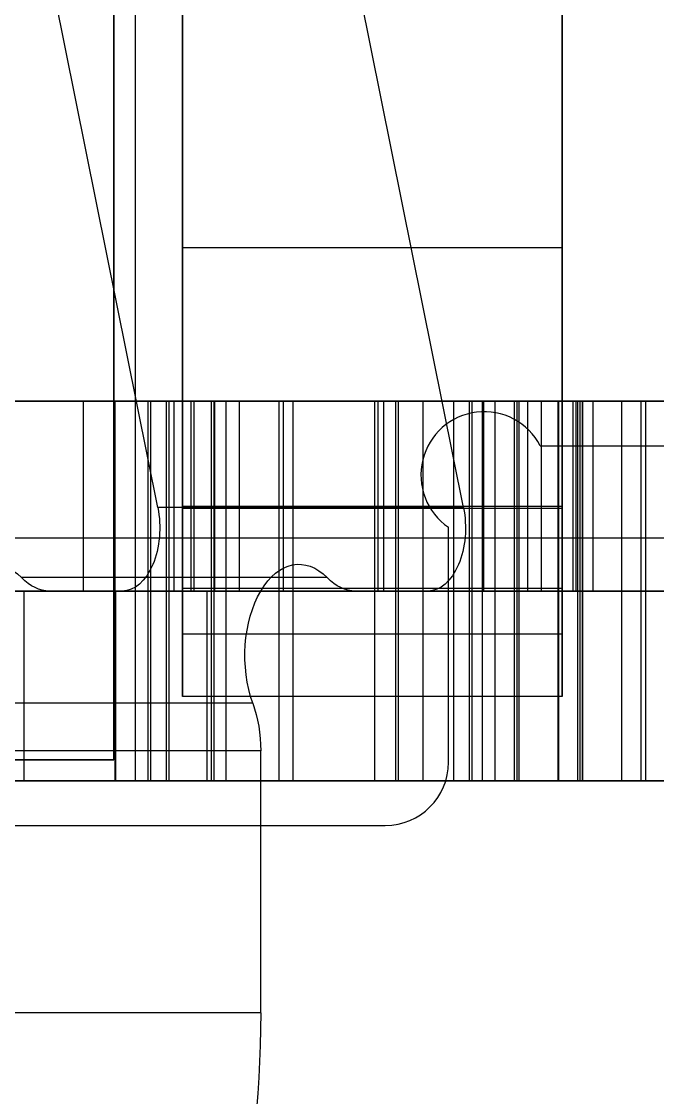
# Model space of a CAD drawing. Header units: millimetres. Extents: x -1736 to -633, y -290 to 351.
# Drawn here: x -717.1 to -687, y -15 to 36 of the extents above; entities that cross this region are included whole.
import ezdxf

# ---------------------------------------------------------------- set-up
doc = ezdxf.new("R2010")
doc.units = ezdxf.units.MM
doc.header["$MEASUREMENT"] = 0
doc.layers.add('The Irrigation System', color=7, linetype='Continuous', true_color=0x04feff)
doc.layers.add('The Wooden Frame', color=7, linetype='Continuous', true_color=0xd8b17e)

msp = doc.modelspace()

# ---------------------------------------------------------------- linework, layer by layer
at = {"layer": 'The Irrigation System'}
for p, q in [((-711.736, 300, 110.11), (-711.736, 0, 110.11)), ((-711.736, 300, -189.89), (-711.736, 0, -189.89)), ((-711.736, 300, -39.89), (-711.736, 0, -39.89)), ((-712.736, 299, 110.11), (-712.736, 1, 110.11)), ((-712.736, 1, -188.89), (-712.736, 299, -188.89)), ((-712.736, 299, -39.89), (-712.736, 1, -39.89)), ((-712.736, 1, 110.11), (-1310.736, 1, 110.11)), ((-1310.736, 1, -188.89), (-712.736, 1, -188.89)), ((-712.736, 1, -39.89), (-1310.736, 1, -39.89)), ((-712.736, 1, 110.11), (-712.736, 1, -188.89)), ((-711.736, 0, 110.11), (-1311.736, 0, 110.11)), ((-711.736, 0, -189.89), (-1311.736, 0, -189.89)), ((-711.736, 0, -39.89), (-1311.736, 0, -39.89)), ((-711.736, 0, 110.11), (-711.736, 0, -189.89))]:
    msp.add_line(p, q, dxfattribs=at)
at = {"layer": 'The Wooden Frame'}
for p, q in [((-709.477, 287, -748.91), (-709.477, 13, -748.91)), ((-709.477, 13, -688.91), (-709.477, 287, -688.91)), ((-691.477, 287, -748.91), (-691.477, 13, -748.91)), ((-691.477, 13, -688.91), (-691.477, 287, -688.91)), ((-710.657, 12.965, -261.927), (-736.305, 140.347, -296.802)), ((-710.657, 12.965, -261.927), (-736.305, 140.347, -296.802)), ((-696.156, 12.965, -272.591), (-721.805, 140.347, -307.467)), ((-696.156, 12.965, -272.591), (-721.805, 140.347, -307.467)), ((-691.477, 25.277, -717.009), (-709.477, 25.277, -717.009)), ((-1342.236, 18, 258.888), (-680.736, 18, 258.888)), ((-680.736, 18, 278.138), (-1342.236, 18, 278.138)), ((-1342.236, 18, 475.138), (-680.736, 18, 475.138)), ((-680.736, 18, 285.641), (-1342.236, 18, 285.641)), ((-992.435, 18, -208.39), (-661.736, 18, -208.39)), ((-648.675, 18, -474.14), (-878.027, 18, -474.14)), ((-707.413, 18, -288.952), (-738.674, 18, -331.46)), ((-707.958, 18, -257.203), (-720.407, 18, -274.13)), ((-714.183, 9, -265.666), (-714.183, 18, -265.666)), ((-712.681, 0, -758.39), (-712.681, 18, -758.39)), ((-636.736, 18, -758.39), (-712.681, 18, -758.39)), ((-711.116, 0, 107.11), (-711.116, 18, 107.11)), ((-711.116, 0, -186.89), (-711.116, 18, -186.89)), ((-711.116, 18, 107.11), (-711.116, 18, -186.89)), ((-711.116, 0, -39.89), (-711.116, 18, -39.89)), ((-693.504, 18, -48.89), (-711.116, 18, -48.89)), ((-711.116, 0, 107.11), (-711.116, 18, 107.11)), ((-711.116, 0, -186.89), (-711.116, 18, -186.89)), ((-711.116, 18, 107.11), (-711.116, 18, -186.89)), ((-711.116, 0, -39.89), (-711.116, 18, -39.89)), ((-693.504, 18, -48.89), (-711.116, 18, -48.89)), ((-710.988, 0, 113.138), (-710.988, 18, 113.138)), ((-710.988, 0, 138.138), (-710.988, 18, 138.138)), ((-710.988, 18, 113.138), (-710.988, 18, 138.138)), ((-710.988, 0, 125.638), (-710.988, 18, 125.638)), ((-710.237, 0, 109.231), (-710.237, 18, 109.231)), ((-710.237, 0, -189.011), (-710.237, 18, -189.011)), ((-710.237, 0, 109.231), (-710.237, 18, 109.231)), ((-710.237, 0, -189.011), (-710.237, 18, -189.011)), ((-710.109, 0, 111.017), (-710.109, 18, 111.017)), ((-709.88, 9, -734.667), (-709.88, 18, -734.667)), ((-709.88, 9, -704.721), (-709.88, 18, -704.721)), ((-709.066, 9, -732.517), (-709.066, 18, -732.517)), ((-709.066, 9, -706.872), (-709.066, 18, -706.872)), ((-709.066, 18, -706.872), (-709.066, 18, -732.517)), ((-709.066, 9, -719.694), (-709.066, 18, -719.694)), ((-708.933, 9, -736.762), (-708.933, 18, -736.762)), ((-708.933, 9, -702.626), (-708.933, 18, -702.626)), ((-708.116, 0, 110.11), (-708.116, 18, 110.11)), ((-690.616, 18, 110.11), (-708.116, 18, 110.11)), ((-708.116, 0, -189.89), (-708.116, 18, -189.89)), ((-708.116, 18, -189.89), (-700.356, 18, -189.89)), ((-708.116, 0, 110.11), (-708.116, 18, 110.11)), ((-690.616, 18, 110.11), (-708.116, 18, 110.11)), ((-708.116, 0, -189.89), (-708.116, 18, -189.89)), ((-708.116, 18, -189.89), (-700.356, 18, -189.89)), ((-707.988, 0, 110.138), (-707.988, 18, 110.138)), ((-690.488, 18, 110.138), (-707.988, 18, 110.138)), ((-707.958, 9, -257.203), (-707.958, 18, -257.203)), ((-692.451, 18, -268.608), (-707.958, 18, -257.203)), ((-707.413, 9, -288.952), (-707.413, 18, -288.952)), ((-706.781, 9, -737.571), (-706.781, 18, -737.571)), ((-706.781, 9, -701.817), (-706.781, 18, -701.817)), ((-704.899, 9, -285.535), (-704.899, 18, -285.535)), ((-704.899, 18, -285.535), (-692.451, 18, -268.608)), ((-704.899, 9, -285.535), (-704.899, 18, -285.535)), ((-704.899, 0, -285.535), (-704.899, 18, -285.535)), ((-704.688, 9, -736.619), (-704.688, 18, -736.619)), ((-704.688, 9, -702.769), (-704.688, 18, -702.769)), ((-704.688, 18, -736.619), (-695.195, 18, -736.619)), ((-695.195, 18, -702.769), (-704.688, 18, -702.769)), ((-704.236, 0, -189.89), (-704.236, 18, -189.89)), ((-704.236, 0, -189.89), (-704.236, 18, -189.89)), ((-700.356, 0, -189.89), (-700.356, 18, -189.89)), ((-700.356, 0, -189.89), (-700.356, 18, -189.89)), ((-700.205, 9, -262.905), (-700.205, 18, -262.905)), ((-699.941, 9, -736.619), (-699.941, 18, -736.619)), ((-699.941, 9, -702.769), (-699.941, 18, -702.769)), ((-699.366, 0, 110.11), (-699.366, 18, 110.11)), ((-699.366, 0, 110.11), (-699.366, 18, 110.11)), ((-699.238, 0, 110.138), (-699.238, 18, 110.138)), ((-698.068, 0, -188.993), (-698.068, 18, -188.993)), ((-698.068, 0, -188.993), (-698.068, 18, -188.993)), ((-696.616, 0, -194.529), (-696.616, 18, -194.529)), ((-696.616, 0, -204.89), (-696.616, 18, -204.89)), ((-696.616, 18, -194.529), (-696.616, 18, -204.89)), ((-696.616, 0, -199.71), (-696.616, 18, -199.71)), ((-696.616, 0, -194.529), (-696.616, 18, -194.529)), ((-696.616, 0, -204.89), (-696.616, 18, -204.89)), ((-696.616, 18, -194.529), (-696.616, 18, -204.89)), ((-696.616, 0, -199.71), (-696.616, 18, -199.71)), ((-695.878, 0, -190.107), (-695.878, 18, -190.107)), ((-695.878, 0, -190.107), (-695.878, 18, -190.107)), ((-695.737, 0, -207.011), (-695.737, 18, -207.011)), ((-695.737, 0, -207.011), (-695.737, 18, -207.011)), ((-695.254, 0, -192.483), (-695.254, 18, -192.483)), ((-695.254, 0, -192.483), (-695.254, 18, -192.483)), ((-695.195, 9, -736.619), (-695.195, 18, -736.619)), ((-695.195, 9, -702.769), (-695.195, 18, -702.769)), ((-694.652, 0, 174.578), (-694.652, 18, 174.578)), ((-693.732, 0, 394.481), (-693.732, 18, 394.481)), ((-693.616, 0, -207.89), (-693.616, 18, -207.89)), ((-693.616, 18, -207.89), (-679.616, 18, -207.89)), ((-693.616, 0, -207.89), (-693.616, 18, -207.89)), ((-693.616, 18, -207.89), (-679.616, 18, -207.89)), ((-693.509, 0, -49.052), (-693.509, 18, -49.052)), ((-693.509, 0, -49.052), (-693.509, 18, -49.052)), ((-693.102, 9, -701.817), (-693.102, 18, -701.817)), ((-693.102, 9, -737.571), (-693.102, 18, -737.571)), ((-692.451, 9, -268.608), (-692.451, 18, -268.608)), ((-691.665, 0, 171.566), (-691.665, 18, 171.566)), ((-691.64, 0, 177.566), (-691.64, 18, 177.566)), ((-690.95, 9, -702.626), (-690.95, 18, -702.626)), ((-690.95, 9, -736.762), (-690.95, 18, -736.762)), ((-690.816, 9, -706.872), (-690.816, 18, -706.872)), ((-690.816, 9, -732.517), (-690.816, 18, -732.517)), ((-690.816, 18, -732.517), (-690.816, 18, -706.872)), ((-690.816, 9, -719.694), (-690.816, 18, -719.694)), ((-690.736, 0, 391.476), (-690.736, 18, 391.476)), ((-690.728, 0, 397.476), (-690.728, 18, 397.476)), ((-690.616, 0, 110.11), (-690.616, 18, 110.11)), ((-690.616, 0, 110.11), (-690.616, 18, 110.11)), ((-690.509, 0, -52.052), (-690.509, 18, -52.052)), ((-690.509, 0, -46.052), (-690.509, 18, -46.052)), ((-690.509, 0, -52.052), (-690.509, 18, -52.052)), ((-690.509, 0, -46.052), (-690.509, 18, -46.052)), ((-690.488, 0, 110.138), (-690.488, 18, 110.138)), ((-690.002, 9, -704.721), (-690.002, 18, -704.721)), ((-690.002, 9, -734.667), (-690.002, 18, -734.667)), ((-688.652, 0, 174.553), (-688.652, 18, 174.553)), ((-687.732, 0, 394.472), (-687.732, 18, 394.472)), ((-680.866, 18, -48.89), (-687.513, 18, -48.89)), ((-680.866, 18, -48.89), (-687.513, 18, -48.89)), ((-687.509, 0, -49.052), (-687.509, 18, -49.052)), ((-687.509, 0, -49.052), (-687.509, 18, -49.052)), ((-692.514, 15.884, -207.89), (-692.514, 15.884, -189.89)), ((-692.514, 15.884, -207.89), (-680.718, 15.884, -207.89)), ((-692.514, 15.884, -189.89), (-680.718, 15.884, -189.89)), ((-692.514, 15.884, -207.89), (-692.514, 15.884, -189.89)), ((-692.514, 15.884, -207.89), (-680.718, 15.884, -207.89)), ((-692.514, 15.884, -189.89), (-680.718, 15.884, -189.89)), ((-696.156, 12.965, -272.591), (-710.657, 12.965, -261.927)), ((-696.156, 12.965, -272.591), (-710.657, 12.965, -261.927)), ((-691.477, 13, -748.91), (-709.477, 13, -748.91)), ((-691.477, 13, -740.524), (-709.477, 13, -740.524)), ((-709.477, 13, -748.91), (-709.477, 13, -740.524)), ((-691.477, 13, -697.296), (-709.477, 13, -697.296)), ((-691.477, 13, -688.91), (-709.477, 13, -688.91)), ((-709.477, 13, -697.296), (-709.477, 13, -688.91)), ((-691.477, 12.914, -702.878), (-709.477, 12.914, -702.878)), ((-709.477, 6.96, -702.878), (-709.477, 12.914, -702.878)), ((-691.477, 13, -748.91), (-691.477, 13, -740.524)), ((-691.477, 13, -697.296), (-691.477, 13, -688.91)), ((-691.477, 6.96, -702.878), (-691.477, 12.914, -702.878)), ((-696.866, 0.884, -207.89), (-696.866, 12.023, -207.89)), ((-696.866, 12.023, -207.89), (-696.866, 12.023, -189.89)), ((-696.866, 0.884, -189.89), (-696.866, 12.023, -189.89)), ((-696.866, 0.884, -207.89), (-696.866, 12.023, -207.89)), ((-696.866, 12.023, -207.89), (-696.866, 12.023, -189.89)), ((-696.866, 0.884, -189.89), (-696.866, 12.023, -189.89)), ((-676.236, 11.5, 276.888), (-1347.236, 11.5, 276.888)), ((-676.236, 11.5, 258.888), (-1347.236, 11.5, 258.888)), ((-676.236, 11.5, 267.888), (-1347.236, 11.5, 267.888)), ((-702.62, 9.635, -281.38), (-717.121, 9.635, -270.716)), ((-702.62, 9.635, -281.38), (-717.121, 9.635, -270.716)), ((-680.736, 9, 258.888), (-1342.236, 9, 258.888)), ((-1342.236, 9, 278.138), (-680.736, 9, 278.138)), ((-1342.236, 9, 475.138), (-680.736, 9, 475.138)), ((-992.435, 9, -208.39), (-661.736, 9, -208.39)), ((-707.413, 9, -288.952), (-738.674, 9, -331.46)), ((-720.407, 9, -274.13), (-707.958, 9, -257.203)), ((-716.989, 0, -276.643), (-716.989, 9, -276.643)), ((-708.317, 9, -283.021), (-716.989, 9, -276.643)), ((-701.282, 9, -279.562), (-715.783, 9, -268.897)), ((-715.783, 9, -268.897), (-712.34, 9, -264.215)), ((-701.282, 9, -279.562), (-715.783, 9, -268.897)), ((-715.783, 9, -268.897), (-712.34, 9, -264.215)), ((-636.736, 9, -758.39), (-712.681, 9, -758.39)), ((-712.653, 0, -279.832), (-712.653, 9, -279.832)), ((-700.205, 9, -262.905), (-712.653, 9, -279.832)), ((-697.839, 9, -274.88), (-712.34, 9, -264.215)), ((-697.839, 9, -274.88), (-712.34, 9, -264.215)), ((-711.116, 9, 107.11), (-711.116, 9, -186.89)), ((-711.116, 9, 107.11), (-711.116, 9, -186.89)), ((-710.988, 9, 113.138), (-710.988, 9, 138.138)), ((-691.477, 9.121, -736.511), (-709.477, 9.121, -736.511)), ((-709.477, 9.121, -736.511), (-709.477, 6.96, -736.511)), ((-709.066, 9, -732.517), (-709.066, 9, -706.872)), ((-690.816, 9, -719.694), (-709.066, 9, -719.694)), ((-708.317, 0, -283.021), (-708.317, 9, -283.021)), ((-690.616, 9, 110.11), (-708.116, 9, 110.11)), ((-708.116, 9, -189.89), (-700.356, 9, -189.89)), ((-690.616, 9, 110.11), (-708.116, 9, 110.11)), ((-708.116, 9, -189.89), (-700.356, 9, -189.89)), ((-690.488, 9, 110.138), (-707.988, 9, 110.138)), ((-707.958, 9, -257.203), (-692.451, 9, -268.608)), ((-707.413, 0, -288.952), (-707.413, 9, -288.952)), ((-692.451, 9, -268.608), (-704.899, 9, -285.535)), ((-695.195, 9, -736.619), (-704.688, 9, -736.619)), ((-704.688, 9, -702.769), (-695.195, 9, -702.769)), ((-701.282, 9, -279.562), (-697.839, 9, -274.88)), ((-701.282, 9, -279.562), (-697.839, 9, -274.88)), ((-699.941, 9, -736.619), (-699.941, 9, -702.769)), ((-696.616, 9, -194.529), (-696.616, 9, -204.89)), ((-696.616, 9, -194.529), (-696.616, 9, -204.89)), ((-693.616, 9, -207.89), (-679.616, 9, -207.89)), ((-693.616, 9, -207.89), (-679.616, 9, -207.89)), ((-691.477, 9.121, -736.511), (-691.477, 6.96, -736.511)), ((-690.816, 9, -706.872), (-690.816, 9, -732.517)), ((-691.477, 6.96, -736.511), (-709.477, 6.96, -736.511)), ((-691.477, 6.96, -702.878), (-709.477, 6.96, -702.878)), ((-706.149, 3.678, -286.179), (-720.65, 3.678, -275.515)), ((-706.149, 3.678, -286.179), (-720.65, 3.678, -275.515)), ((-691.477, 4, -733.551), (-709.477, 4, -733.551)), ((-691.477, 4, -705.837), (-709.477, 4, -705.837)), ((-709.477, 4, -733.551), (-709.477, 4, -705.837)), ((-691.477, 4, -733.551), (-691.477, 4, -705.837)), ((-705.773, 1.42, -285.668), (-720.274, 1.42, -275.003)), ((-705.773, 1.42, -285.668), (-720.274, 1.42, -275.003)), ((-705.773, -10.994, -285.668), (-705.773, 1.42, -285.668)), ((-705.773, -10.994, -285.668), (-705.773, 1.42, -285.668)), ((-696.866, 0.884, -207.89), (-696.866, 0.884, -189.89)), ((-696.866, 0.884, -207.89), (-696.866, 0.884, -189.89)), ((-992.435, 0, -208.39), (-661.736, 0, -208.39)), ((-648.675, 0, -474.14), (-878.027, 0, -474.14)), ((-707.413, 0, -288.952), (-738.674, 0, -331.46)), ((-716.989, 0, -276.643), (-708.317, 0, -283.021)), ((-636.736, 0, -758.39), (-712.681, 0, -758.39)), ((-711.116, 0, 107.11), (-711.116, 0, -186.89)), ((-693.504, 0, -48.89), (-711.116, 0, -48.89)), ((-711.116, 0, 107.11), (-711.116, 0, -186.89)), ((-693.504, 0, -48.89), (-711.116, 0, -48.89)), ((-708.116, 0, -189.89), (-700.356, 0, -189.89)), ((-708.116, 0, -189.89), (-700.356, 0, -189.89)), ((-696.616, 0, -194.529), (-696.616, 0, -204.89)), ((-696.616, 0, -194.529), (-696.616, 0, -204.89)), ((-693.616, 0, -207.89), (-679.616, 0, -207.89)), ((-693.616, 0, -207.89), (-679.616, 0, -207.89)), ((-680.866, 0, -48.89), (-687.513, 0, -48.89)), ((-680.866, 0, -48.89), (-687.513, 0, -48.89)), ((-661.486, 0, 285.641), (-1361.486, 0, 285.641)), ((-1358.486, 0, 475.138), (-664.486, 0, 475.138)), ((-710.988, 0, 113.138), (-710.988, 0, 138.138)), ((-690.616, 0, 110.11), (-708.116, 0, 110.11)), ((-690.616, 0, 110.11), (-708.116, 0, 110.11)), ((-690.488, 0, 110.138), (-707.988, 0, 110.138)), ((-993.486, -2.116, -207.89), (-699.866, -2.116, -207.89)), ((-993.486, -2.116, -189.89), (-699.866, -2.116, -189.89)), ((-993.486, -2.116, -207.89), (-699.866, -2.116, -207.89)), ((-993.486, -2.116, -189.89), (-699.866, -2.116, -189.89)), ((-699.866, -2.116, -207.89), (-699.866, -2.116, -189.89)), ((-699.866, -2.116, -207.89), (-699.866, -2.116, -189.89)), ((-705.773, -10.994, -285.668), (-720.274, -10.994, -275.003)), ((-705.773, -10.994, -285.668), (-720.274, -10.994, -275.003))]:
    msp.add_line(p, q, dxfattribs=at)
at = {"layer": 'The Wooden Frame', "extrusion": (1, 0, 0)}
for centre in [(25.277, -720.009, -709.477), (25.277, -720.009, -691.477)]:
    msp.add_circle(centre, 3, dxfattribs=at)
at = {"layer": 'The Wooden Frame', "extrusion": (0, 1, 0)}
for centre in [(691.652, 174.566, 18), (690.732, 394.476, 18), (691.652, 174.566, 9), (690.732, 394.476, 9), (691.652, 174.566, 0), (690.732, 394.476, 0)]:
    msp.add_circle(centre, 3, dxfattribs=at)
at = {"layer": 'The Wooden Frame', "extrusion": (2.32719e-21, 1, 3.07053e-08)}
for centre in [(690.509, -49.052, 18), (690.509, -49.052, 18), (690.509, -49.052, 9), (690.509, -49.052, 9), (690.509, -49.052), (690.509, -49.052)]:
    msp.add_circle(centre, 3, dxfattribs=at)
at = {"layer": 'The Wooden Frame', "extrusion": (-2.1811e-14, 1, -4.53357e-14)}
msp.add_arc((712.681, -708.39, 18), 50, 270, 321.3844, dxfattribs=at)
at = {"layer": 'The Wooden Frame', "extrusion": (0, 1, 0)}
for centre, radius, start, end in [((740.988, 138.138, 18), 30, 89.9565, 180), ((706.882, -734.573, 18), 3, 223.0052, 43.2672), ((706.882, -704.815, 18), 3, 316.7328, 136.9948), ((693.001, -704.815, 18), 3, 43.0052, 223.2672), ((693.001, -734.573, 18), 3, 136.7328, 316.9948), ((740.988, 138.138, 9), 30, 89.9565, 180), ((706.882, -734.573, 9), 3, 223.0052, 43.2672), ((706.882, -704.815, 9), 3, 316.7328, 136.9948), ((693.001, -704.815, 9), 3, 43.0052, 223.2672), ((693.001, -734.573, 9), 3, 136.7328, 316.9948), ((707.865, -285.987, 0), 3, 81.3319, 261.3319), ((740.988, 138.138, 0), 30, 89.9565, 180)]:
    msp.add_arc(centre, radius, start, end, dxfattribs=at)
at = {"layer": 'The Wooden Frame', "extrusion": (9.4052e-14, 1, 3.07052e-08)}
msp.add_arc((708.116, 107.11, 18), 3, 360, 90, dxfattribs=at)
msp.add_arc((708.116, 107.11, 18), 3, 360, 90, dxfattribs=at)
at = {"layer": 'The Wooden Frame', "extrusion": (2.49028e-13, 1, 3.07055e-08)}
msp.add_arc((708.116, -186.89, 18), 3, 270, 0, dxfattribs=at)
msp.add_arc((708.116, -186.89, 18), 3, 270, 0, dxfattribs=at)
at = {"layer": 'The Wooden Frame', "extrusion": (-1.88694e-13, 1, -1.88694e-13)}
msp.add_arc((707.988, 113.138, 18), 3, 270, 0, dxfattribs=at)
at = {"layer": 'The Wooden Frame', "extrusion": (-2.01948e-13, 1, 1.48519e-13)}
msp.add_arc((707.865, -285.987, 18), 3, 171.332, 261.3319, dxfattribs=at)
at = {"layer": 'The Wooden Frame', "extrusion": (-7.53096e-14, 1, 3.07053e-08)}
for centre in [(698.213, -191.99, 18), (698.213, -191.99, 18), (698.213, -191.99, 9), (698.213, -191.99, 9), (698.213, -191.99), (698.213, -191.99)]:
    msp.add_arc(centre, 3, 44.4108, 237.8306, dxfattribs=at)
at = {"layer": 'The Wooden Frame', "extrusion": (1.5754e-13, 1, 3.07055e-08)}
msp.add_arc((693.616, -204.89, 18), 3, 270, 360, dxfattribs=at)
msp.add_arc((693.616, -204.89, 18), 3, 270, 360, dxfattribs=at)
at = {"layer": 'The Wooden Frame', "extrusion": (1.02977e-14, 1, 3.07053e-08)}
msp.add_arc((690.616, 103.11, 18), 7, 90, 180, dxfattribs=at)
msp.add_arc((690.616, 103.11, 18), 7, 90, 180, dxfattribs=at)
at = {"layer": 'The Wooden Frame', "extrusion": (2.57376e-14, 1, 2.5747e-14)}
msp.add_arc((690.488, 103.138, 18), 7, 90, 179.9792, dxfattribs=at)
at = {"layer": 'The Wooden Frame'}
for centre, start, end in [((-695.177, 14.503, -207.89), 27.3981, 235.7482), ((-695.177, 14.503, -189.89), 27.3981, 235.7482), ((-695.177, 14.503, -207.89), 27.3981, 235.7482), ((-695.177, 14.503, -189.89), 27.3981, 235.7482), ((-699.866, 0.884, -207.89), 270, 360), ((-699.866, 0.884, -189.89), 270, 360), ((-699.866, 0.884, -207.89), 270, 360), ((-699.866, 0.884, -189.89), 270, 360)]:
    msp.add_arc(centre, 3, start, end, dxfattribs=at)
at = {"layer": 'The Wooden Frame', "extrusion": (1, 0, 0)}
for centre, radius, start, end in [((14.057, -700.104, -709.477), 3, 247.6003, 110.6401), ((14.057, -700.104, -691.477), 3, 247.6003, 110.6401), ((11.852, -737.753, -691.477), 3, 292.5055, 155.5453), ((6.96, -733.551, -709.477), 2.96, 180, 270), ((6.96, -705.837, -709.477), 2.96, 90, 180), ((6.96, -705.837, -691.477), 2.96, 90, 180)]:
    msp.add_arc(centre, radius, start, end, dxfattribs=at)
at = {"layer": 'The Wooden Frame', "extrusion": (1, -1.99354e-14, -1.92685e-14)}
msp.add_arc((11.852, -737.753, -709.477), 3, 292.5055, 155.5453, dxfattribs=at)
at = {"layer": 'The Wooden Frame', "extrusion": (0.805598, 8.35603e-15, -0.592462)}
for centre in [(12, -634.886, -417.322), (12, -634.886, -417.322), (12, -634.886, -399.322), (12, -634.886, -399.322)]:
    msp.add_arc(centre, 3, 71.2295, 180, dxfattribs=at)
at = {"layer": 'The Wooden Frame', "extrusion": (0.805598, -1.18343e-14, -0.592462)}
msp.add_arc((5.936, -645.213, -417.322), 4.333, 238.6003, 31.3997, dxfattribs=at)
msp.add_arc((5.936, -645.213, -417.322), 4.333, 238.6003, 31.3997, dxfattribs=at)
at = {"layer": 'The Wooden Frame', "extrusion": (0.805598, 1.48883e-14, -0.592462)}
msp.add_arc((5.936, -645.213, -399.322), 4.333, 238.6003, 31.3997, dxfattribs=at)
msp.add_arc((5.936, -645.213, -399.322), 4.333, 238.6003, 31.3997, dxfattribs=at)
at = {"layer": 'The Wooden Frame', "extrusion": (0.805598, -9.48767e-14, -0.592462)}
msp.add_arc((13.333, -640.698, -417.322), 4.333, 180, 211.3997, dxfattribs=at)
msp.add_arc((13.333, -640.698, -417.322), 4.333, 180, 211.3997, dxfattribs=at)
at = {"layer": 'The Wooden Frame', "extrusion": (0.805598, 1.05419e-13, -0.592462)}
msp.add_arc((13.333, -640.698, -399.322), 4.333, 180, 211.3997, dxfattribs=at)
msp.add_arc((13.333, -640.698, -399.322), 4.333, 180, 211.3997, dxfattribs=at)
at = {"layer": 'The Wooden Frame', "extrusion": (-1.97857e-14, 1, -4.1126e-14)}
msp.add_arc((712.681, -708.39, 9), 50, 270, 321.3844, dxfattribs=at)
at = {"layer": 'The Wooden Frame', "extrusion": (8.68716e-14, 1, -1.22861e-13)}
msp.add_arc((719.955, -277.095, 9), 3, 81.3319, 171.3319, dxfattribs=at)
at = {"layer": 'The Wooden Frame', "extrusion": (2.25769e-14, 1, 3.07053e-08)}
msp.add_arc((708.116, 107.11, 9), 3, 360, 90, dxfattribs=at)
msp.add_arc((708.116, 107.11, 9), 3, 360, 90, dxfattribs=at)
at = {"layer": 'The Wooden Frame', "extrusion": (2.26156e-13, 1, 3.07055e-08)}
msp.add_arc((708.116, -186.89, 9), 3, 270, 0, dxfattribs=at)
msp.add_arc((708.116, -186.89, 9), 3, 270, 0, dxfattribs=at)
at = {"layer": 'The Wooden Frame', "extrusion": (-1.58675e-13, 1, -1.58675e-13)}
msp.add_arc((707.988, 113.138, 9), 3, 270, 0, dxfattribs=at)
at = {"layer": 'The Wooden Frame', "extrusion": (-6.2572e-14, 1, 2.09226e-14)}
msp.add_arc((707.865, -285.987, 9), 3, 81.3319, 171.3318, dxfattribs=at)
at = {"layer": 'The Wooden Frame', "extrusion": (-1.09683e-13, 1, 8.11841e-14)}
msp.add_arc((707.865, -285.987, 9), 3, 171.3318, 261.3319, dxfattribs=at)
at = {"layer": 'The Wooden Frame', "extrusion": (1.3038e-13, 1, 3.07054e-08)}
msp.add_arc((693.616, -204.89, 9), 3, 270, 360, dxfattribs=at)
msp.add_arc((693.616, -204.89, 9), 3, 270, 360, dxfattribs=at)
at = {"layer": 'The Wooden Frame', "extrusion": (1.51988e-14, 1, 3.07053e-08)}
msp.add_arc((690.616, 103.11, 9), 7, 90, 180, dxfattribs=at)
msp.add_arc((690.616, 103.11, 9), 7, 90, 180, dxfattribs=at)
at = {"layer": 'The Wooden Frame', "extrusion": (5.20881e-14, 1, 5.2107e-14)}
msp.add_arc((690.488, 103.138, 9), 7, 90, 179.9792, dxfattribs=at)
at = {"layer": 'The Wooden Frame', "extrusion": (1, -9.27375e-14, -9.27375e-14)}
msp.add_arc((6.96, -733.551, -691.477), 2.96, 180, 270, dxfattribs=at)
at = {"layer": 'The Wooden Frame', "extrusion": (0.805598, -8.99351e-14, -0.592462)}
msp.add_arc((1.42, -652.611, -399.322), 4.333, 58.6003, 90, dxfattribs=at)
msp.add_arc((1.42, -652.611, -399.322), 4.333, 58.6003, 90, dxfattribs=at)
at = {"layer": 'The Wooden Frame', "extrusion": (-1.78831e-14, 1, -3.71712e-14)}
msp.add_arc((712.681, -708.39, 0), 50, 270, 321.3844, dxfattribs=at)
at = {"layer": 'The Wooden Frame', "extrusion": (-1.58756e-14, 1, -2.15868e-14)}
msp.add_arc((719.955, -277.095, 0), 3, 81.3319, 171.3319, dxfattribs=at)
at = {"layer": 'The Wooden Frame', "extrusion": (2.04827e-13, 1, 3.07055e-08)}
msp.add_arc((708.116, -186.89), 3, 270, 0, dxfattribs=at)
msp.add_arc((708.116, -186.89), 3, 270, 0, dxfattribs=at)
at = {"layer": 'The Wooden Frame', "extrusion": (1.04525e-13, 1, 3.07054e-08)}
msp.add_arc((693.616, -204.89), 3, 270, 360, dxfattribs=at)
msp.add_arc((693.616, -204.89), 3, 270, 360, dxfattribs=at)
at = {"layer": 'The Wooden Frame', "extrusion": (-4.66684e-14, 1, 3.07053e-08)}
msp.add_arc((708.116, 107.11), 3, 360, 90, dxfattribs=at)
msp.add_arc((708.116, 107.11), 3, 360, 90, dxfattribs=at)
at = {"layer": 'The Wooden Frame', "extrusion": (-1.29449e-13, 1, -1.29449e-13)}
msp.add_arc((707.988, 113.138, 0), 3, 270, 0, dxfattribs=at)
at = {"layer": 'The Wooden Frame', "extrusion": (2.00009e-14, 1, 3.07053e-08)}
msp.add_arc((690.616, 103.11), 7, 90, 180, dxfattribs=at)
msp.add_arc((690.616, 103.11), 7, 90, 180, dxfattribs=at)
at = {"layer": 'The Wooden Frame', "extrusion": (7.84056e-14, 1, 7.84341e-14)}
msp.add_arc((690.488, 103.138, 0), 7, 90, 179.9792, dxfattribs=at)
at = {"layer": 'The Wooden Frame', "extrusion": (0.805598, 1.48424e-15, -0.592462)}
msp.add_arc((-10.994, -678.277, -399.322), 30, 90, 270, dxfattribs=at)
msp.add_arc((-10.994, -678.277, -399.322), 30, 90, 270, dxfattribs=at)

doc.saveas('drawing.dxf')
